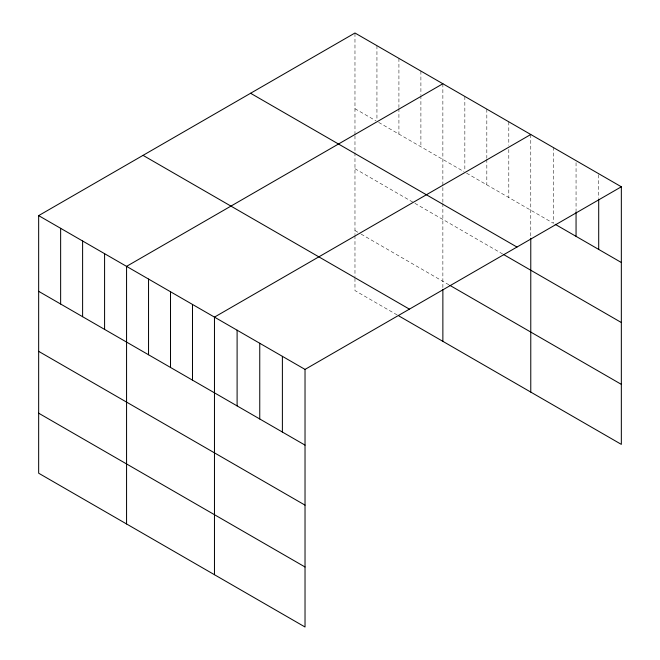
<?xml version="1.0" encoding="UTF-8"?>
<svg xmlns="http://www.w3.org/2000/svg" width="660" height="660" viewBox="0 0 660 660"><rect width="100%" height="100%" fill="white"/><g stroke="black" fill="none" stroke-linecap="round" stroke-linejoin="round"><path stroke-width="0.49" stroke-dasharray="3.3 2.47" d="M354.973 135.721L354.973 151.726M354.973 134.722L354.973 33M354.973 108.71L376.068 120.895M378.7 122.413L463.972 171.641M466.603 173.167L553.418 223.286L553.418 147.568M354.973 168.729L502.648 253.993M354.973 230.571L360.245 233.615M361.119 234.127L449.023 284.873M397.163 314.952L354.973 290.59L354.973 277.588M598.702 174.735L598.702 198.272M576.056 162.69L576.056 210.779M530.772 134.5L530.772 237.221M508.802 121.811L508.802 145.349M508.802 149.44L508.802 197.521M486.824 109.123L486.824 158.235M486.824 159.258L486.824 184.833M464.846 96.434L464.846 171.13M442.868 83.754L442.868 186.475M442.868 187.473L442.868 202.48M442.868 203.478L442.868 288.321M420.898 71.066L420.898 94.594M420.898 95.617L420.898 146.776M398.921 58.377L398.921 107.489M398.921 108.512L398.921 134.087M376.942 45.688L376.942 120.376M354.973 152.724L354.973 234.572M354.973 235.571L354.973 276.589"/><path stroke-width="0.99" d="M38.659 215.622L305.027 369.41L305.027 627L38.659 473.212L38.659 215.622L354.973 33L621.34 186.788L621.34 444.378L398.921 315.967M442.868 83.754L126.563 266.368L126.563 523.966M530.772 134.5L214.467 317.122L214.467 574.712M305.027 369.41L621.34 186.788M555.159 224.293L621.34 262.498M250.585 93.266L516.962 247.054M503.522 254.496L621.34 322.517M449.906 285.384L621.34 384.359M143.038 155.356L409.414 309.144M38.659 291.332L305.027 445.12M38.659 351.351L305.027 505.139M38.659 413.193L305.027 566.981M598.702 199.295L598.702 249.43M576.056 211.802L576.056 236.354M530.772 238.219L530.772 392.089M442.868 289.327L442.868 341.344M282.389 356.334L282.389 432.044M259.751 343.266L259.751 418.976M237.105 330.19L237.105 405.9M192.489 304.433L192.489 380.143M170.511 291.745L170.511 367.455M148.541 279.056L148.541 354.766M104.585 253.679L104.585 329.398M82.607 240.991L82.607 316.709M60.637 228.31L60.637 304.021"/></g></svg>
